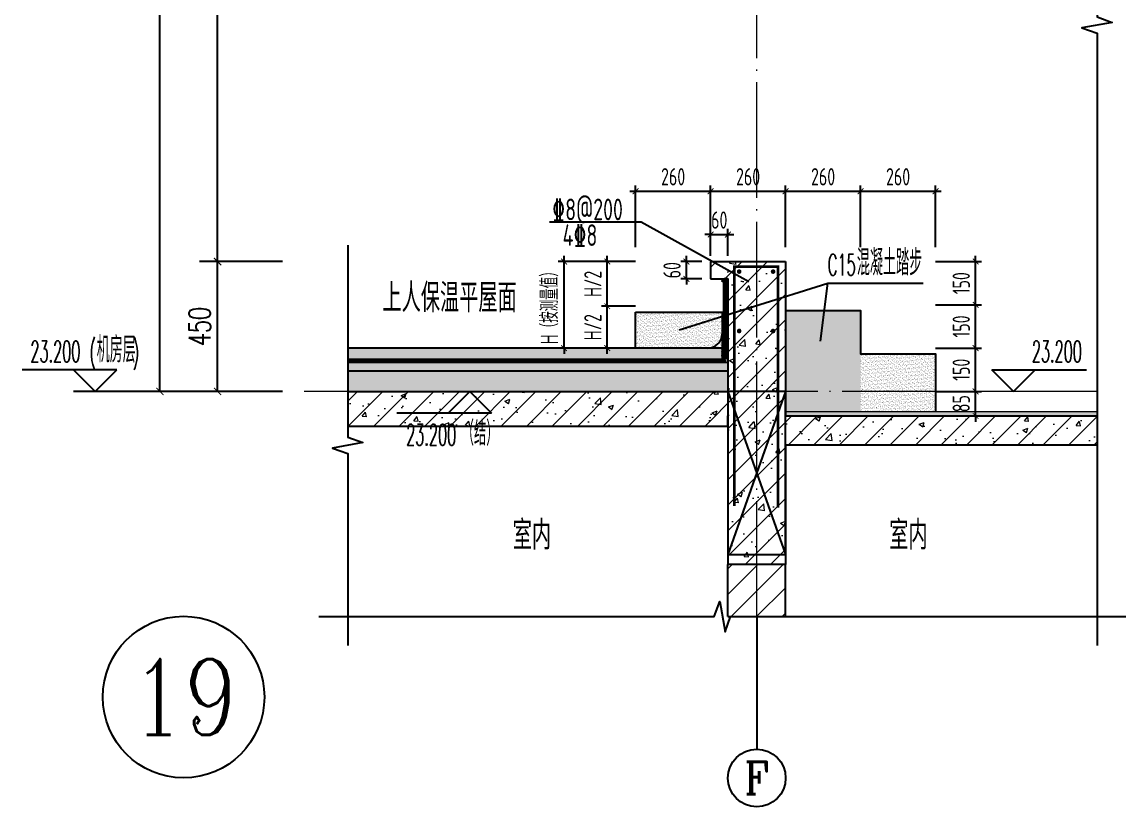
# Model space of a CAD drawing. Extents: x -1058961 to 23600, y -449123 to 2751847.
# Drawn here: x 12386 to 16214, y -22601 to -19880 of the extents above; entities that cross this region are included whole.
import ezdxf
from ezdxf.enums import TextEntityAlignment as Align

# ---------------------------------------------------------------- set-up
doc = ezdxf.new("R2010")
doc.units = 0
doc.header["$LTSCALE"] = 1000
doc.linetypes.add('DASH', pattern=[0.35, 0.25, -0.1])
doc.linetypes.add('DOTE', pattern=[2.42, 2, -0.2, 0.02, -0.2])
doc.layers.get('0').update_dxf_attribs({"linetype": 'CONTINUOUS'})
doc.layers.get('DEFPOINTS').update_dxf_attribs({"linetype": 'CONTINUOUS'})
for name, color, linetype in [('3-屋面构造层', 157, 'CONTINUOUS'), ('A-AXIS_TEXT', 7, 'CONTINUOUS'), ('AXIS', 3, 'CONTINUOUS'), ('DIM', 2, 'CONTINUOUS'), ('DIM_ELEV', 3, 'CONTINUOUS'), ('DIM_IDEN', 67, 'CONTINUOUS'), ('DIM_SYMB', 3, 'CONTINUOUS'), ('PUB_DIM', 3, 'CONTINUOUS'), ('PUB_TEXT', 2, 'CONTINUOUS'), ('REIN', 6, 'CONTINUOUS'), ('S-大样-砼线', 7, 'CONTINUOUS'), ('S-引出线', 40, 'CONTINUOUS'), ('TEXT', 2, 'CONTINUOUS'), ('WALL', 5, 'CONTINUOUS'), ('立面-看线', 251, 'CONTINUOUS')]:
    doc.layers.add(name, color=color, linetype=linetype)
for name, color, linetype, lineweight in [('AXIS_TEXT', 7, 'CONTINUOUS', 20), ('DOTE', 19, 'DOTE', 9), ('PUB_HATCH', 8, 'CONTINUOUS', 9)]:
    doc.layers.add(name, color=color, linetype=linetype, lineweight=lineweight)
doc.styles.add('_TCH_AXIS', font='COMPLEX', dxfattribs={"bigfont": 'GBCBIG'})
doc.styles.add('_TCH_DIM', font='SIMPLEX.shx', dxfattribs={"width": 0.7, "bigfont": 'GBCBIG.shx'})
doc.styles.add('_TCH_DIM_T3', font='SIMPLEX', dxfattribs={"width": 0.705882, "bigfont": 'GBCBIG'})
doc.styles.add('COMPLEX', font='COMPLEX')
doc.styles.add('DIM_FONT_T3', font='SIMPLEX', dxfattribs={"width": 0.705882, "bigfont": 'GBCBIG'})
doc.styles.add('TSSD_DIMENSION', font='Tssdeng.shx', dxfattribs={"width": 0.7, "bigfont": 'tssdchn.shx'})
doc.styles.add('TSSD_REIN', font='tssdeng.shx', dxfattribs={"width": 0.7, "height": 300, "bigfont": 'tssdchn.shx'})
doc.dimstyles.new('_TCH_ARCH&&25', dxfattribs={"dimtxt": 74.375, "dimasz": 25, "dimexe": 62.5, "dimexo": 75, "dimgap": 25, "dimtad": 1, "dimdec": 0, "dimzin": 0, "dimdsep": 46, "dimtxsty": '_TCH_DIM_T3', "dimblk": 'ARCHTICK', "dimcen": 0.09, "dimclrt": 7, "dimazin": 0, "dimtfac": 1, "dimtdec": 0, "dimtix": 1, "dimtmove": 2, "dimatfit": 3, "dimldrblk": 'ARCHTICK', "dimfxl": 0, "dimtolj": 1, "dimtzin": 0, "dimarcsym": 0})
doc.dimstyles.new('TSSD_20_20', dxfattribs={"dimtxt": 60, "dimasz": 20, "dimexe": 20, "dimexo": 50, "dimgap": 20, "dimtad": 1, "dimdec": 0, "dimzin": 0, "dimdsep": 46, "dimtxsty": 'TSSD_DIMENSION', "dimblk": 'ARCHTICK', "dimblk1": 'ARCHTICK', "dimblk2": 'ARCHTICK', "dimcen": 0, "dimdle": 20, "dimclrt": 7, "dimadec": 0, "dimazin": 0, "dimtfac": 1, "dimtdec": 0, "dimtix": 1, "dimtmove": 2, "dimatfit": 3, "dimfxl": 0, "dimtolj": 1, "dimtzin": 0, "dimarcsym": 0})
pattern_1 = [(45, (-668291.086, 135539.91), (-44.194174, 44.194174), []), (50, (-668291.09, 135539.91), (179.315046, -15.688034), [18.75, -206.25]), (355, (-668291.09, 135539.91), (-34.687833, 188.048033), [15, -165]), (100.4514, (-668276.14, 135538.6), (144.627345, 172.359886), [15.935047, -175.28553]), (46.1842, (-668291.09, 135589.9), (266.81026, -41.379754), [28.125, -309.375]), (96.6356, (-668268.85, 135586.46), (233.66568, 243.52947), [23.90257, -262.92825]), (351.1842, (-668291.1, 135589.9), (233.66549, 243.52965), [22.5, -247.5]), (21, (-668266.09, 135577.41), (149.226763, -100.654723), [18.75, -206.25]), (326, (-668266.09, 135577.41), (60.828833, 181.28751), [15, -165]), (71.4514, (-668253.65, 135569.02), (210.055657, 80.632624), [15.935047, -175.28553]), (37.5, (-668291.086, 135539.91), (3.039964, 83.2234635), [0, -163, 0, -167.5, 0, -165.625]), (7.5, (-668291.09, 135539.91), (65.767384, 98.602928), [0, -95.5, 0, -159.25, 0, -63.125]), (327.5, (-668346.836, 135539.91), (133.455609, -5.638718), [0, -62.5, 0, -195, 0, -258.75]), (317.5, (-668371.84, 135539.91), (145.796542, 25.026246), [0, -81.25, 0, -129.5, 0, -183.75])]

# ---------------------------------------------------------------- blocks, each defined once
blk = doc.blocks.new('_ArchTick')
at = {"color": 0, "linetype": 'ByBlock', "const_width": 0.15}
blk.add_lwpolyline([(-0.5, -0.5), (0.5, 0.5)], dxfattribs=at)
blk = doc.blocks.new('*D2516')
at = {"layer": 'DEFPOINTS', "color": 0}
for p in [(15526.7, -21160.4), (15692.6, -21160.4), (15526.7, -21245.4)]:
    blk.add_point(p, dxfattribs=at)
at = {"layer": 'DIM', "color": 0, "lineweight": -2}
for p, q in [((15576.7, -21160.4), (15712.6, -21160.4)), ((15692.6, -21160.4), (15692.6, -21140.4)), ((15692.6, -21245.4), (15692.6, -21160.4)), ((15576.7, -21245.4), (15712.6, -21245.4)), ((15692.6, -21245.4), (15692.6, -21265.4))]:
    blk.add_line(p, q, dxfattribs=at)
at = {"layer": 'DIM', "color": 0, "lineweight": -2, "xscale": 20, "yscale": 20, "zscale": 20}
for p, rotation in [((15692.6, -21160.4), 270), ((15692.6, -21245.4), 90)]:
    blk.add_blockref('_ArchTick', p, dxfattribs=dict(at, rotation=rotation))
at = {"layer": 'DIM', "color": 7, "insert": (15642.6, -21202.9), "char_height": 60, "attachment_point": 5, "rotation": 90, "style": 'TSSD_DIMENSION'}
blk.add_mtext('\\A1;85', dxfattribs=at)
blk = doc.blocks.new('*D2305')
at = {"layer": 'DEFPOINTS', "color": 0}
for p in [(14265.4, -20710.4), (14563.8, -20710.4), (14563.7, -21010.4)]:
    blk.add_point(p, dxfattribs=at)
at = {"layer": 'DIM', "color": 0, "lineweight": -2}
for p, q in [((14265.4, -20710.4), (14265.4, -20690.4)), ((14513.8, -20710.4), (14245.4, -20710.4)), ((14265.4, -21010.4), (14265.4, -20710.4)), ((14513.7, -21010.4), (14245.4, -21010.3)), ((14265.4, -21010.4), (14265.4, -21030.4))]:
    blk.add_line(p, q, dxfattribs=at)
at = {"layer": 'DIM', "color": 0, "lineweight": -2, "xscale": 20, "yscale": 20, "zscale": 20}
for p, rotation in [((14265.4, -20710.4), 269.9914374680386), ((14265.4, -21010.4), 89.99143746803853)]:
    blk.add_blockref('_ArchTick', p, dxfattribs=dict(at, rotation=rotation))
at = {"layer": 'DIM', "color": 7, "insert": (14215.4, -20860.3), "char_height": 60, "attachment_point": 5, "rotation": 89.9914, "style": 'TSSD_DIMENSION'}
blk.add_mtext('\\A1;H（按测量值）', dxfattribs=at)
blk = doc.blocks.new('*D2306')
at = {"layer": 'DEFPOINTS', "color": 0}
for p in [(14415.4, -20710.4), (14563.8, -20710.4), (14563.8, -20865.4)]:
    blk.add_point(p, dxfattribs=at)
at = {"layer": 'DIM', "color": 0, "lineweight": -2}
for p, q in [((14415.4, -20885.4), (14415.4, -20690.4)), ((14513.8, -20710.4), (14395.4, -20710.4)), ((14513.8, -20865.4), (14395.4, -20865.4))]:
    blk.add_line(p, q, dxfattribs=at)
at = {"layer": 'DIM', "color": 0, "lineweight": -2, "xscale": 20, "yscale": 20, "zscale": 20}
for p, rotation in [((14415.4, -20710.4), 89.99143746801619), ((14415.4, -20865.4), 269.9914374680162)]:
    blk.add_blockref('_ArchTick', p, dxfattribs=dict(at, rotation=rotation))
at = {"layer": 'DIM', "color": 7, "insert": (14365.4, -20787.9), "char_height": 60, "attachment_point": 5, "rotation": 89.9914, "style": 'TSSD_DIMENSION'}
blk.add_mtext('\\A1;H/2', dxfattribs=at)
blk = doc.blocks.new('*D2307')
at = {"layer": 'DEFPOINTS', "color": 0}
for p in [(14415.4, -20865.4), (14563.8, -20865.4), (14563.7, -21010.4)]:
    blk.add_point(p, dxfattribs=at)
at = {"layer": 'DIM', "color": 0, "lineweight": -2}
for p, q in [((14415.4, -21030.4), (14415.4, -20845.4)), ((14513.8, -20865.4), (14395.4, -20865.4)), ((14513.7, -21010.4), (14395.4, -21010.3))]:
    blk.add_line(p, q, dxfattribs=at)
at = {"layer": 'DIM', "color": 0, "lineweight": -2, "xscale": 20, "yscale": 20, "zscale": 20}
for p, rotation in [((14415.4, -20865.4), 89.99143746803242), ((14415.4, -21010.4), 269.9914374680324)]:
    blk.add_blockref('_ArchTick', p, dxfattribs=dict(at, rotation=rotation))
at = {"layer": 'DIM', "color": 7, "insert": (14365.4, -20937.9), "char_height": 60, "attachment_point": 5, "rotation": 89.9914, "style": 'TSSD_DIMENSION'}
blk.add_mtext('\\A1;H/2', dxfattribs=at)
blk = doc.blocks.new('*D2308')
at = {"layer": 'DEFPOINTS', "color": 0}
for p in [(15553.7, -20466.6), (15293.7, -20710.4), (15553.7, -20710.4)]:
    blk.add_point(p, dxfattribs=at)
at = {"layer": 'DIM', "color": 0, "lineweight": -2}
for p, q in [((15273.7, -20466.6), (15573.7, -20466.6)), ((15293.7, -20660.4), (15293.7, -20446.6)), ((15553.7, -20660.4), (15553.7, -20446.6))]:
    blk.add_line(p, q, dxfattribs=at)
at = {"layer": 'DIM', "color": 0, "lineweight": -2, "xscale": 20, "yscale": 20, "zscale": 20, "rotation": 180}
blk.add_blockref('_ArchTick', (15293.7, -20466.6), dxfattribs=at)
at = {"layer": 'DIM', "color": 0, "lineweight": -2, "xscale": 20, "yscale": 20, "zscale": 20}
blk.add_blockref('_ArchTick', (15553.7, -20466.6), dxfattribs=at)
at = {"layer": 'DIM', "color": 7, "insert": (15423.7, -20416.6), "char_height": 60, "attachment_point": 5, "style": 'TSSD_DIMENSION'}
blk.add_mtext('\\A1;260', dxfattribs=at)
blk = doc.blocks.new('*D2309')
at = {"layer": 'DEFPOINTS', "color": 0}
for p in [(15293.7, -20466.6), (15033.7, -20710.4), (15293.7, -20710.4)]:
    blk.add_point(p, dxfattribs=at)
at = {"layer": 'DIM', "color": 0, "lineweight": -2}
for p, q in [((15013.7, -20466.6), (15313.7, -20466.6)), ((15033.7, -20660.4), (15033.7, -20446.6)), ((15293.7, -20660.4), (15293.7, -20446.6))]:
    blk.add_line(p, q, dxfattribs=at)
at = {"layer": 'DIM', "color": 0, "lineweight": -2, "xscale": 20, "yscale": 20, "zscale": 20, "rotation": 180}
blk.add_blockref('_ArchTick', (15033.7, -20466.6), dxfattribs=at)
at = {"layer": 'DIM', "color": 0, "lineweight": -2, "xscale": 20, "yscale": 20, "zscale": 20}
blk.add_blockref('_ArchTick', (15293.7, -20466.6), dxfattribs=at)
at = {"layer": 'DIM', "color": 7, "insert": (15163.7, -20416.6), "char_height": 60, "attachment_point": 5, "style": 'TSSD_DIMENSION'}
blk.add_mtext('\\A1;260', dxfattribs=at)
blk = doc.blocks.new('*D2310')
at = {"layer": 'DEFPOINTS', "color": 0}
for p in [(15033.7, -20466.6), (14773.7, -20710.4), (15033.7, -20710.4)]:
    blk.add_point(p, dxfattribs=at)
at = {"layer": 'DIM', "color": 0, "lineweight": -2}
for p, q in [((14753.7, -20466.6), (15053.7, -20466.6)), ((14773.7, -20660.4), (14773.7, -20446.6)), ((15033.7, -20660.4), (15033.7, -20446.6))]:
    blk.add_line(p, q, dxfattribs=at)
at = {"layer": 'DIM', "color": 0, "lineweight": -2, "xscale": 20, "yscale": 20, "zscale": 20, "rotation": 180}
blk.add_blockref('_ArchTick', (14773.7, -20466.6), dxfattribs=at)
at = {"layer": 'DIM', "color": 0, "lineweight": -2, "xscale": 20, "yscale": 20, "zscale": 20}
blk.add_blockref('_ArchTick', (15033.7, -20466.6), dxfattribs=at)
at = {"layer": 'DIM', "color": 7, "insert": (14903.7, -20416.6), "char_height": 60, "attachment_point": 5, "style": 'TSSD_DIMENSION'}
blk.add_mtext('\\A1;260', dxfattribs=at)
blk = doc.blocks.new('*D2311')
at = {"layer": 'DEFPOINTS', "color": 0}
for p in [(14773.7, -20466.6), (14513.7, -20710.4), (14773.7, -20710.4)]:
    blk.add_point(p, dxfattribs=at)
at = {"layer": 'DIM', "color": 0, "lineweight": -2}
for p, q in [((14493.7, -20466.6), (14793.7, -20466.6)), ((14513.7, -20660.4), (14513.7, -20446.6)), ((14773.7, -20660.4), (14773.7, -20446.6))]:
    blk.add_line(p, q, dxfattribs=at)
at = {"layer": 'DIM', "color": 0, "lineweight": -2, "xscale": 20, "yscale": 20, "zscale": 20, "rotation": 180}
blk.add_blockref('_ArchTick', (14513.7, -20466.6), dxfattribs=at)
at = {"layer": 'DIM', "color": 0, "lineweight": -2, "xscale": 20, "yscale": 20, "zscale": 20}
blk.add_blockref('_ArchTick', (14773.7, -20466.6), dxfattribs=at)
at = {"layer": 'DIM', "color": 7, "insert": (14643.7, -20416.6), "char_height": 60, "attachment_point": 5, "style": 'TSSD_DIMENSION'}
blk.add_mtext('\\A1;260', dxfattribs=at)
blk = doc.blocks.new('*D2312')
at = {"layer": 'DEFPOINTS', "color": 0}
for p in [(15503.8, -20710.4), (15692.7, -20710.4), (15503.8, -20860.4)]:
    blk.add_point(p, dxfattribs=at)
at = {"layer": 'DIM', "color": 0, "lineweight": -2}
for p, q in [((15692.7, -20880.4), (15692.7, -20690.4)), ((15553.8, -20710.4), (15712.7, -20710.4)), ((15553.8, -20860.4), (15712.7, -20860.4))]:
    blk.add_line(p, q, dxfattribs=at)
at = {"layer": 'DIM', "color": 0, "lineweight": -2, "xscale": 20, "yscale": 20, "zscale": 20}
for p, rotation in [((15692.7, -20710.4), 89.99143746800853), ((15692.7, -20860.4), 269.9914374680085)]:
    blk.add_blockref('_ArchTick', p, dxfattribs=dict(at, rotation=rotation))
at = {"layer": 'DIM', "color": 7, "insert": (15642.7, -20785.4), "char_height": 60, "attachment_point": 5, "rotation": 89.9914, "style": 'TSSD_DIMENSION'}
blk.add_mtext('\\A1;150', dxfattribs=at)
blk = doc.blocks.new('*D2313')
at = {"layer": 'DEFPOINTS', "color": 0}
for p in [(15503.8, -20860.4), (15692.7, -20860.4), (15503.8, -21010.4)]:
    blk.add_point(p, dxfattribs=at)
at = {"layer": 'DIM', "color": 0, "lineweight": -2}
for p, q in [((15692.7, -21030.4), (15692.7, -20840.4)), ((15553.8, -20860.4), (15712.7, -20860.4)), ((15553.8, -21010.4), (15712.7, -21010.4))]:
    blk.add_line(p, q, dxfattribs=at)
at = {"layer": 'DIM', "color": 0, "lineweight": -2, "xscale": 20, "yscale": 20, "zscale": 20}
for p, rotation in [((15692.7, -20860.4), 89.99143746796419), ((15692.7, -21010.4), 269.9914374679641)]:
    blk.add_blockref('_ArchTick', p, dxfattribs=dict(at, rotation=rotation))
at = {"layer": 'DIM', "color": 7, "insert": (15642.7, -20935.4), "char_height": 60, "attachment_point": 5, "rotation": 89.9914, "style": 'TSSD_DIMENSION'}
blk.add_mtext('\\A1;150', dxfattribs=at)
blk = doc.blocks.new('*D2314')
at = {"layer": 'DEFPOINTS', "color": 0}
for p in [(15503.8, -21010.4), (15692.7, -21010.4), (15503.7, -21160.4)]:
    blk.add_point(p, dxfattribs=at)
at = {"layer": 'DIM', "color": 0, "lineweight": -2}
for p, q in [((15553.8, -21010.4), (15712.7, -21010.4)), ((15692.6, -21180.4), (15692.7, -20990.4)), ((15553.7, -21160.4), (15712.6, -21160.4))]:
    blk.add_line(p, q, dxfattribs=at)
at = {"layer": 'DIM', "color": 0, "lineweight": -2, "xscale": 20, "yscale": 20, "zscale": 20}
for p, rotation in [((15692.7, -21010.4), 89.991437468004), ((15692.6, -21160.4), 269.991437468004)]:
    blk.add_blockref('_ArchTick', p, dxfattribs=dict(at, rotation=rotation))
at = {"layer": 'DIM', "color": 7, "insert": (15642.7, -21085.4), "char_height": 60, "attachment_point": 5, "rotation": 89.9914, "style": 'TSSD_DIMENSION'}
blk.add_mtext('\\A1;150', dxfattribs=at)
blk = doc.blocks.new('*D2315')
at = {"layer": 'DEFPOINTS', "color": 0}
for p in [(14689.9, -20710.4), (14793.7, -20710.4), (14793.7, -20770.4)]:
    blk.add_point(p, dxfattribs=at)
at = {"layer": 'DIM', "color": 0, "lineweight": -2}
for p, q in [((14689.9, -20710.4), (14689.9, -20690.4)), ((14743.7, -20710.4), (14669.9, -20710.4)), ((14689.9, -20770.4), (14689.9, -20710.4)), ((14743.7, -20770.4), (14669.9, -20770.4)), ((14689.9, -20770.4), (14689.9, -20790.4))]:
    blk.add_line(p, q, dxfattribs=at)
at = {"layer": 'DIM', "color": 0, "lineweight": -2, "xscale": 20, "yscale": 20, "zscale": 20}
for p, rotation in [((14689.9, -20710.4), 270), ((14689.9, -20770.4), 90)]:
    blk.add_blockref('_ArchTick', p, dxfattribs=dict(at, rotation=rotation))
at = {"layer": 'DIM', "color": 7, "insert": (14639.9, -20740.4), "char_height": 60, "attachment_point": 5, "rotation": 90, "style": 'TSSD_DIMENSION'}
blk.add_mtext('\\A1;60', dxfattribs=at)
blk = doc.blocks.new('*D2316')
at = {"layer": 'DEFPOINTS', "color": 0}
for p in [(14833.7, -20616.6), (14773.7, -20740.4), (14833.7, -20740.4)]:
    blk.add_point(p, dxfattribs=at)
at = {"layer": 'DIM', "color": 0, "lineweight": -2}
for p, q in [((14773.7, -20616.6), (14753.7, -20616.6)), ((14773.7, -20690.4), (14773.7, -20596.6)), ((14773.7, -20616.6), (14833.7, -20616.6)), ((14833.7, -20690.4), (14833.7, -20596.6)), ((14833.7, -20616.6), (14853.7, -20616.6))]:
    blk.add_line(p, q, dxfattribs=at)
at = {"layer": 'DIM', "color": 0, "lineweight": -2, "xscale": 20, "yscale": 20, "zscale": 20}
blk.add_blockref('_ArchTick', (14773.7, -20616.6), dxfattribs=at)
at = {"layer": 'DIM', "color": 0, "lineweight": -2, "xscale": 20, "yscale": 20, "zscale": 20, "rotation": 180}
blk.add_blockref('_ArchTick', (14833.7, -20616.6), dxfattribs=at)
at = {"layer": 'DIM', "color": 7, "insert": (14803.7, -20566.6), "char_height": 60, "attachment_point": 5, "style": 'TSSD_DIMENSION'}
blk.add_mtext('\\A1;60', dxfattribs=at)
blk = doc.blocks.new('*D2317')
at = {"layer": 'DEFPOINTS', "color": 0}
for p in [(13064.3, -20710.4), (13364.3, -20710.4), (13364.3, -21160.4)]:
    blk.add_point(p, dxfattribs=at)
at = {"layer": 'PUB_DIM', "color": 0, "lineweight": -2}
for p, q in [((13289.3, -20710.4), (13001.8, -20710.4)), ((13064.3, -21160.4), (13064.3, -20710.4)), ((13289.3, -21160.4), (13001.8, -21160.4))]:
    blk.add_line(p, q, dxfattribs=at)
at = {"layer": 'PUB_DIM', "color": 0, "lineweight": -2, "xscale": 25, "yscale": 25, "zscale": 25}
for p, rotation in [((13064.3, -20710.4), 90), ((13064.3, -21160.4), 270)]:
    blk.add_blockref('_ArchTick', p, dxfattribs=dict(at, rotation=rotation))
at = {"layer": 'PUB_DIM', "color": 7, "insert": (13002.1, -20935.4), "char_height": 74.38, "attachment_point": 5, "rotation": 90, "style": '_TCH_DIM_T3'}
blk.add_mtext('\\A1;450', dxfattribs=at)
blk = doc.blocks.new('*D2318')
at = {"layer": 'DEFPOINTS', "color": 0}
for p in [(13064.3, -18510.4), (13364.3, -18510.4), (13364.3, -20710.4)]:
    blk.add_point(p, dxfattribs=at)
at = {"layer": 'PUB_DIM', "color": 0, "lineweight": -2}
for p, q in [((13289.3, -18510.4), (13001.8, -18510.4)), ((13064.3, -20710.4), (13064.3, -18510.4)), ((13289.3, -20710.4), (13001.8, -20710.4))]:
    blk.add_line(p, q, dxfattribs=at)
at = {"layer": 'PUB_DIM', "color": 0, "lineweight": -2, "xscale": 25, "yscale": 25, "zscale": 25}
for p, rotation in [((13064.3, -18510.4), 90), ((13064.3, -20710.4), 270)]:
    blk.add_blockref('_ArchTick', p, dxfattribs=dict(at, rotation=rotation))
at = {"layer": 'PUB_DIM', "color": 7, "insert": (13002.1, -19610.4), "char_height": 74.38, "attachment_point": 5, "rotation": 90, "style": '_TCH_DIM_T3'}
blk.add_mtext('\\A1;2200', dxfattribs=at)
blk = doc.blocks.new('*D2321')
at = {"layer": 'DEFPOINTS', "color": 0}
for p in [(12864.3, -18260.4), (13364.3, -18260.4), (13364.3, -21160.4)]:
    blk.add_point(p, dxfattribs=at)
at = {"layer": 'PUB_DIM', "color": 0, "lineweight": -2}
for p, q in [((13289.3, -18260.4), (12801.8, -18260.4)), ((12864.3, -21160.4), (12864.3, -18260.4)), ((13289.3, -21160.4), (12801.8, -21160.4))]:
    blk.add_line(p, q, dxfattribs=at)
at = {"layer": 'PUB_DIM', "color": 0, "lineweight": -2, "xscale": 25, "yscale": 25, "zscale": 25}
for p, rotation in [((12864.3, -18260.4), 90), ((12864.3, -21160.4), 270)]:
    blk.add_blockref('_ArchTick', p, dxfattribs=dict(at, rotation=rotation))
at = {"layer": 'PUB_DIM', "color": 7, "insert": (12802.1, -19710.4), "char_height": 74.38, "attachment_point": 5, "rotation": 90, "style": '_TCH_DIM_T3'}
blk.add_mtext('\\A1;2900', dxfattribs=at)
blk = doc.blocks.new('_AXISO')
blk.add_circle((0, 0), 0.5)
at = {"layer": 'A-AXIS_TEXT', "style": 'COMPLEX', "width": 1.041667}
blk.add_attdef('A', text='', height=0.56, dxfattribs=at).set_placement((-0.25, -0.28), (0.25, -0.28), align=Align.FIT)
blk = doc.blocks.new('20210809.04175823')
at = {"layer": 'REIN', "const_width": 9}
blk.add_lwpolyline([(87795.5, 66684), (87795.5, 67513.4), (87946.6, 67513.4), (87946.6, 66678.4)], dxfattribs=at)
at = {"layer": 'REIN', "const_width": 8}
for points in [[(87808.2, 67496.1, 1), (87816.2, 67496.1, 1)], [(87926, 67496.1, 1), (87934, 67496.1, 1)], [(87808.2, 67290.1, 1), (87816.2, 67290.1, 1)], [(87926, 67290.1, 1), (87934, 67290.1, 1)]]:
    blk.add_lwpolyline(points, format="xyb", close=True, dxfattribs=at)
at = {"layer": 'S-大样-砼线'}
for p, q in [((87773.3, 67080.9), (87973.3, 66515.9)), ((87973.3, 67080.9), (87773.3, 66515.9))]:
    blk.add_line(p, q, dxfattribs=at)
blk.add_lwpolyline([(87973.3, 67080.9), (87773.3, 67080.9), (87773.3, 66515.9), (87973.3, 66515.9)], close=True, dxfattribs=at)
at = {"layer": 'S-引出线'}
blk.add_lwpolyline([(87846.2, 67460.1), (87472.9, 67667.2), (87154.5, 67667.2)], dxfattribs=at)
at = {"layer": 'TEXT', "style": 'TSSD_REIN', "width": 0.7}
for s, p in [('%%1328@200', (87164, 67674.1)), ('4%%1328', (87200.1, 67585))]:
    blk.add_text(s, height=75, rotation=0, dxfattribs=at).set_placement(p)

msp = doc.modelspace()

# ---------------------------------------------------------------- hatches: boundary and pattern name
at = {"layer": '3-屋面构造层'}
h = msp.add_hatch(dxfattribs=at)
h.set_pattern_fill('隔热材料01', color=256, scale=7.692308, style=0)
h.set_pattern_definition([(270, (-1964076.3346, -907059.885), (3.846153863, -7e-16), [0.385980771, -3.460173092]), (270, (-1964079.216, -907059.885), (3.846153863, -7e-16), [0.385980771, -3.460173092]), (90, (-1964077.2536, -907062.495), (-3.846153863, 2e-16), [0.385980771, -3.460173092]), (90, (-1964078.297, -907062.495), (-3.846153863, 2e-16), [0.385980771, -3.460173092]), (180, (-1964075.8513, -907063.113), (-5e-16, -3.846153863), [3.848019248, 0.0018653846]), (135, (-1964076.925, -907062.92), (2e-16, 3.8461441747), [0.328307694, -5.110980792]), (116.56505, (-1964073.3109, -907062.688), (8.6793e-06, 3.8461487416), [0.215769232, -8.384500037]), (116.56505, (-1964077.157, -907062.688), (8.6793e-06, 3.8461487416), [0.215769232, -8.384500037]), (153.43495, (-1964072.6928, -907063.113), (-8.6793e-06, 3.8461487416), [0.431538463, -8.168730805]), (153.43495, (-1964076.539, -907063.113), (-8.6793e-06, 3.8461487416), [0.431538463, -8.168730805]), (63.43495, (-1964073.4074, -907062.109), (-8.6793e-06, 3.8461487416), [2.054923086, -6.5453461826]), (63.43495, (-1964077.2536, -907062.109), (-8.6793e-06, 3.8461487416), [2.054923086, -6.5453461826]), (116.56505, (-1964072.4884, -907059.885), (8.6793e-06, 3.8461487416), [0.215769232, -8.384500037]), (116.56505, (-1964076.3346, -907059.885), (8.6793e-06, 3.8461487416), [0.215769232, -8.384500037]), (135, (-1964076.431, -907059.692), (2e-16, 3.8461441747), [0.328307694, -5.110980792]), (153.43495, (-1964072.817, -907059.46), (-8.6793e-06, 3.8461487416), [0.431538463, -8.168730805]), (153.43495, (-1964076.6632, -907059.46), (-8.6793e-06, 3.8461487416), [0.431538463, -8.168730805]), (45, (-1964079.1195, -907059.692), (2e-16, 3.8461441747), [0.328307694, -5.110980792]), (63.43495, (-1964075.3698, -907059.885), (-8.6793e-06, 3.8461487416), [0.215769232, -8.384500037]), (63.43495, (-1964079.216, -907059.885), (-8.6793e-06, 3.8461487416), [0.215769232, -8.384500037]), (26.56505, (-1964075.0412, -907059.46), (8.6793e-06, 3.8461487416), [0.431538463, -8.168730805]), (26.56505, (-1964078.8874, -907059.46), (8.6793e-06, 3.8461487416), [0.431538463, -8.168730805]), (116.56505, (-1964074.4509, -907062.109), (8.6793e-06, 3.8461487416), [2.054923086, -6.5453461826]), (116.56505, (-1964078.297, -907062.109), (8.6793e-06, 3.8461487416), [2.054923086, -6.5453461826]), (45, (-1964078.6256, -907062.92), (2e-16, 3.8461441747), [0.328307694, -5.110980792]), (63.43495, (-1964074.5473, -907062.688), (-8.6793e-06, 3.8461487416), [0.215769232, -8.384500037]), (63.43495, (-1964078.3935, -907062.688), (-8.6793e-06, 3.8461487416), [0.215769232, -8.384500037]), (26.56505, (-1964075.1655, -907063.113), (8.6793e-06, 3.8461487416), [0.431538463, -8.168730805]), (26.56505, (-1964079.0116, -907063.113), (8.6793e-06, 3.8461487416), [0.431538463, -8.168730805])])
edge = h.paths.add_edge_path()
edge.add_arc((14822.98, -20779.61), 9.23, 90, 180, ccw=False)
edge.add_line((14822.98, -20770.38), (14833.75, -20770.38))
edge.add_line((14833.75, -20770.38), (14833.75, -20779.61))
edge.add_line((14833.75, -20779.61), (14813.75, -20779.61))
h = msp.add_hatch(dxfattribs=at)
h.set_pattern_fill('混凝土', color=256, scale=5, angle=-1.14576, style=0)
h.set_pattern_definition([(48.8542372, (-2046837.82, -951151.746), (35.7930991, -3.8540962), [3.75, -41.25]), (353.8542372, (-2046837.82, -951151.746), (-6.18413784, 37.7408106), [3, -33]), (99.3056372, (-2046834.836, -951152.067), (29.6089874, 33.88669106), [3.1870095, -35.0571056]), (45.0384372, (-2046837.62, -951141.748), (53.1858973, -9.3413237), [5.625, -61.875]), (95.4898372, (-2046833.187, -951142.526), (47.6977146, 47.7616795), [4.7805144, -52.58565]), (350.0384372, (-2046837.62, -951141.75), (47.6976773, 47.7617167), [4.5, -49.5]), (19.8542372, (-2046832.67, -951144.347), (29.43684693, -20.72370726), [3.75, -41.25]), (324.8542372, (-2046832.67, -951144.347), (12.88833923, 36.00698624), [3, -33]), (70.3056372, (-2046830.217, -951146.074), (42.32519773, 15.28324586), [3.1870095, -35.0571056]), (36.35423716, (-2046837.819, -951151.746), (0.9406985, 16.62920733), [0, -32.6, 0, -33.5, 0, -33.125]), (6.3542372, (-2046837.819, -951151.746), (13.54517982, 19.45362572), [0, -19.1, 0, -31.85, 0, -12.625]), (326.35423716, (-2046848.967, -951151.523), (26.66323482, -1.66123381), [0, -12.5, 0, -39, 0, -51.75]), (316.3542372, (-2046853.966, -951151.423), (29.25356332, 4.4211788), [0, -16.25, 0, -25.9, 0, -36.75])])
h.paths.add_polyline_path([(13515.46, -21050.38), (13515.46, -21010.38), (14813.75, -21010.38), (14813.75, -21050.38)])
h = msp.add_hatch(dxfattribs=at)
h.set_pattern_fill('隔热材料03', color=256, scale=12.5, style=0)
h.set_pattern_definition([(113.578, (-2464493.6646, -532747.0167), (-0.0086926214, 6.2699620763), [1.075, -0.5693125, 2.8375, -0.5693125, 1.075, -0.6825]), (66.42, (-2464492.0275, -532747.0167), (2.7277878508, 6.04248e-05), [1.075, -0.5693125, 2.840375, -0.5693125, 1.075, -0.6825]), (180, (-2464492.0275, -532747.0167), (0, 6.25), [1.636625, -1.0910625]), (180, (-2464493.3914, -532741.3917), (0, 6.25), [1.636625, -1.0910625]), (90, (-2464491.5958, -532746.0275), (2.72775, 2e-16), [0.52175, -5.72825]), (90, (-2464492.9597, -532742.9025), (2.72775, 2e-16), [0.52175, -5.72825]), (90, (-2464494.0958, -532746.0275), (2.72775, 2e-16), [0.52175, -5.72825]), (90, (-2464495.4597, -532742.9025), (2.72775, 2e-16), [0.52175, -5.72825])])
edge = h.paths.add_edge_path()
edge.add_line((14820, -21010.38), (14820, -21046.33))
edge.add_arc((14813.75, -21046.33), 6.25, -90, 0, ccw=False)
edge.add_line((14813.75, -21052.58), (14813.75, -21010.38))
edge.add_line((14813.75, -21010.38), (14820, -21010.38))
h = msp.add_hatch(dxfattribs=at)
h.set_pattern_fill('焦渣矿渣', color=256, scale=4, angle=-1.14576, style=0)
h.set_pattern_definition([(358.85423716, (-2046837.819, -951141.746), (8.27546507, 13.69326162), [1.6, -14.4]), (298.85423716, (-2046837.819, -951141.746), (15.99644496, -0.32013217), [1.6, -14.4]), (238.85423716, (-2046836.219, -951141.778), (7.72097989, -14.01339379), [1.6, -14.4]), (268.8542372, (-2046831.42, -951141.874), (15.83683295, -8.3183365), [2.4, -11.456]), (268.8542372, (-2046829.82, -951141.906), (15.83683295, -8.3183365), [2.4, -11.456]), (268.8542372, (-2046828.221, -951141.938), (15.83683295, -8.3183365), [2.4, -11.456])])
h.paths.add_polyline_path([(13515.46, -21090.38), (13515.46, -21060.38), (14833.74, -21060.38), (14833.74, -21090.38)])
h = msp.add_hatch(dxfattribs=at)
h.set_pattern_fill('加气混凝土', color=256, scale=5, style=0)
h.set_pattern_definition([(0, (-2046820.12, -951170.046), (30, 60), [0, -60]), (0, (-2046855.22, -951178.146), (30, 60), [0, -60]), (0, (-2046835.72, -951178.746), (30, 60), [0, -60]), (0, (-2046814.42, -951161.046), (30, 60), [0, -60]), (0, (-2046839.32, -951181.746), (30, 60), [0, -60]), (0, (-2046808.42, -951123.246), (30, 60), [0, -60]), (0, (-2046826.72, -951128.046), (30, 60), [0, -60]), (0, (-2046817.12, -951135.546), (30, 60), [0, -60]), (0, (-2046866.02, -951136.746), (30, 60), [0, -60]), (0, (-2046836.62, -951139.446), (30, 60), [0, -60]), (0, (-2046848.02, -951154.746), (30, 60), [0, -60]), (0, (-2046847.42, -951177.246), (30, 60), [0, -60]), (0, (-2046824.92, -951179.646), (30, 60), [0, -60]), (0, (-2046808.42, -951153.246), (30, 60), [0, -60]), (0, (-2046864.52, -951162.546), (30, 60), [0, -60]), (0, (-2046859.42, -951152.346), (30, 60), [0, -60]), (0, (-2046836.02, -951156.546), (30, 60), [0, -60]), (0, (-2046844.42, -951165.246), (30, 60), [0, -60]), (0, (-2046849.22, -951145.446), (30, 60), [0, -60]), (0, (-2046841.72, -951122.946), (30, 60), [0, -60]), (0, (-2046862.12, -951175.146), (30, 60), [0, -60]), (0, (-2046829.12, -951135.246), (30, 60), [0, -60]), (0, (-2046857.02, -951134.346), (30, 60), [0, -60]), (0, (-2046861.82, -951126.546), (30, 60), [0, -60]), (130.601294, (-2046812.1047, -951142.0314), (-149.999998343, 180.000000787), [2.6341554, -1103.7111]), (18.4349488, (-2046816.39, -951140.889), (149.999999447, 59.999999557), [2.710524, -376.76279]), (90, (-2046816.39, -951143.46), (30, 60), [2.5714284, -117.428565]), (161.565051, (-2046813.819, -951144.317), (-150.000000755, 59.999995527), [2.710524, -376.76279]), (53.1301023, (-2046813.819, -951144.317), (30.000000057, 59.99999997), [2.857143, -297.14285]), (135, (-2046811.533, -951174.889), (-30.00000363, 59.99999594), [2.424366, -167.28126]), (45, (-2046814.962, -951174.889), (29.9999998, 59.99999976), [2.424366, -167.28126]), (135, (-2046813.248, -951176.603), (-30.00000363, 59.99999594), [2.424366, -167.28126]), (45, (-2046813.248, -951176.603), (29.9999998, 59.99999976), [2.424366, -167.28126]), (116.565051, (-2046840.39, -951134.603), (-5.2e-06, 119.9999967), [3.1943826, -63.88765]), (180, (-2046841.82, -951131.746), (-30, 60), [3.4285716, -56.571425]), (63.4349488, (-2046846.676, -951134.603), (3e-07, 119.9999994), [3.1943826, -63.88765]), (116.565051, (-2046845.25, -951137.46), (-5.2e-06, 119.9999967), [3.1943826, -63.88765]), (0, (-2046845.25, -951137.46), (30, 60), [3.4285716, -56.571425]), (63.4349488, (-2046841.82, -951137.46), (3e-07, 119.9999994), [3.1943826, -63.88765]), (107.102728, (-2046817.819, -951154.8886), (-89.9999965592, 300.000000484), [3.8861346, -1628.29025]), (143.972626, (-2046818.962, -951151.1743), (-569.999992774, 419.999999525), [3.8861346, -812.202]), (180, (-2046822.105, -951148.89), (-30, 60), [3.7142856, -56.28571]), (36.0273733, (-2046828.962, -951151.1743), (569.999995788, 419.999995472), [3.8861346, -812.202]), (71.5650511, (-2046830.105, -951154.603), (90.000000462, 299.999999483), [3.6140316, -375.85928]), (107.102728, (-2046828.9618, -951158.3171), (-89.9999965592, 300.000000484), [3.8861346, -1628.29025]), (143.972626, (-2046825.819, -951160.603), (-569.999992774, 419.999999525), [3.8861346, -812.202]), (0, (-2046825.82, -951160.6), (30, 60), [3.7142856, -56.28571]), (36.0273733, (-2046822.1047, -951160.603), (569.999995788, 419.999995472), [3.8861346, -812.202]), (71.5650511, (-2046818.962, -951158.317), (90.000000462, 299.999999483), [3.6140316, -375.85928]), (150.255118, (-2046817.2475, -951126.8886), (-90.000000213, 59.999999257), [2.303502, -481.43196]), (90, (-2046819.248, -951128.03), (30, 60), [2.2857144, -117.714275]), (29.7448813, (-2046819.2475, -951128.0314), (90.000000053, 59.99999972), [2.303502, -481.43196]), (116.565051, (-2046831.25, -951169.46), (-5.2e-06, 119.9999967), [3.1943826, -63.88765]), (168.690067, (-2046832.676, -951166.603), (-270.0000002, 59.999998494), [2.9137254, -608.96855]), (41.1859251, (-2046837.819, -951168.0314), (749.999995456, 659.999994229), [3.0371844, -1272.5802]), (90, (-2046837.82, -951170.89), (30, 60), [2.857143, -117.14285]), (138.814074, (-2046835.5333, -951172.8886), (-749.999986669, 660.0000042036), [3.0371844, -1272.5802]), (16.6992442, (-2046835.5333, -951172.8886), (989.9999925516, 299.9999968578), [2.982945, -1249.85375]), (60.9453959, (-2046832.676, -951172.0314), (29.9999999204, 59.9999994693), [2.9416086, -1232.53395]), (109.983106, (-2046856.3904, -951144.3171), (-150.000000565, 419.9999988885), [3.3442002, -1401.21975]), (155.556045, (-2046857.5333, -951141.1743), (-390.0000014866, 179.9999962603), [3.4522986, -1446.51315]), (24.4439547, (-2046863.819, -951141.1743), (390.0000001945, 179.9999991342), [3.4522986, -1446.51315]), (70.0168934, (-2046864.9618, -951144.3171), (150.0000004522, 419.999998958), [3.3442002, -1401.21975]), (109.983106, (-2046863.819, -951147.46), (-150.000000565, 419.9999988885), [3.3442002, -1401.21975]), (160.016893, (-2046860.676, -951148.603), (-150.000000088, 59.999997267), [3.3442002, -698.93775]), (19.9831065, (-2046860.676, -951148.603), (149.999999176, 59.999999905), [3.3442002, -698.93775]), (70.0168934, (-2046857.5333, -951147.46), (150.0000004522, 419.999998958), [3.3442002, -1401.21975]), (122.005383, (-2046834.1047, -951149.746), (-30.000004026, 59.999996937), [2.6954232, -563.3434]), (18.4349488, (-2046838.105, -951148.317), (149.999999447, 59.999999557), [2.710524, -376.76279]), (90, (-2046838.105, -951150.89), (30, 60), [2.5714284, -117.428565]), (161.565051, (-2046835.533, -951151.746), (-150.000000755, 59.999995527), [2.710524, -376.76279]), (54.4623222, (-2046835.5333, -951151.7457), (209.9999996957, 299.9999995506), [2.457807, -1029.82115]), (116.565051, (-2046851.533, -951164.317), (-5.2e-06, 119.9999967), [3.1943826, -63.88765]), (180, (-2046852.96, -951161.46), (-30, 60), [3.142857, -56.85714]), (59.0362434, (-2046857.819, -951164.317), (30.000000098, 59.999999709), [3.3319728, -696.3822]), (120.963756, (-2046856.1047, -951167.1743), (-30.0000041, 59.999997245), [3.3319728, -696.3822]), (0, (-2046856.105, -951167.174), (30, 60), [3.142857, -56.85714]), (63.4349488, (-2046852.96, -951167.174), (3e-07, 119.9999994), [3.1943826, -63.88765])])
edge = h.paths.add_edge_path()
edge.add_line((14833.75, -21160.38), (13515.46, -21160.38))
edge.add_line((13515.46, -21160.38), (13515.46, -21130.38))
edge.add_line((13515.46, -21130.38), (14833.75, -21130.38))
edge.add_line((14833.75, -21130.38), (14833.75, -21160.38))
at = {"layer": 'PUB_HATCH'}
h = msp.add_hatch(dxfattribs=at)
h.set_pattern_fill('钢筋混凝土', color=256, scale=25, style=0)
h.set_pattern_definition(pattern_1)
h.paths.add_polyline_path([(14773.75, -20770.38), (14833.75, -20770.38), (15033.75, -20710.38), (14773.75, -20710.38)])
h = msp.add_hatch(dxfattribs=at)
h.set_pattern_fill('钢筋混凝土', color=256, scale=25, style=0)
h.set_pattern_definition(pattern_1)
h.paths.add_polyline_path([(15033.75, -20710.38), (14833.75, -20770.38), (14833.75, -21160.38), (14900.41, -21200.38), (15033.75, -21160.38)])
h = msp.add_hatch(dxfattribs=at)
h.set_pattern_fill('钢筋混凝土', color=256, scale=25, style=0)
h.set_pattern_definition(pattern_1)
h.paths.add_polyline_path([(13515.46, -21280.38), (14833.75, -21280.38), (14900.41, -21200.38), (14833.75, -21160.38), (13515.46, -21160.38)])
h = msp.add_hatch(dxfattribs=at)
h.set_pattern_fill('钢筋混凝土', color=256, scale=25, style=0)
h.set_pattern_definition(pattern_1)
h.paths.add_polyline_path([(14900.41, -21200.38), (14833.75, -21280.38), (14833.75, -21245.38), (14967.08, -21278.71), (15033.75, -21245.38), (15033.75, -21160.38)])
h = msp.add_hatch(dxfattribs=at)
h.set_pattern_fill('钢筋混凝土', color=256, scale=25, style=0)
h.set_pattern_definition(pattern_1)
h.paths.add_polyline_path([(14967.08, -21278.71), (14833.75, -21245.38), (14833.75, -21760.38), (15033.75, -21760.38), (15033.75, -21345.38)])
h = msp.add_hatch(dxfattribs=at)
h.set_pattern_fill('钢筋混凝土', color=256, scale=25, style=0)
h.set_pattern_definition(pattern_1)
h.paths.add_polyline_path([(14967.08, -21278.71), (15033.75, -21345.38), (16113.75, -21345.38), (16113.75, -21245.38), (15033.75, -21245.38)])
h = msp.add_hatch(dxfattribs=at)
h.set_pattern_fill('普通砖', color=256, scale=25, style=0)
h.set_pattern_definition([(45, (-668291.086, 135584.79), (-44.1941915, 44.1941915), [])])
h.paths.add_polyline_path([(15033.75, -21941.14), (15033.75, -21760.38), (14833.75, -21760.38), (14833.75, -21941.14)])
at = {"layer": '立面-看线'}
h = msp.add_hatch(dxfattribs=at)
h.set_pattern_fill('碎沙', color=256, scale=4)
h.set_pattern_definition([(37.5, (-786539.4925, -406322.3325), (-0.32000626, 9.78826475), [0, -7.7216, 0, -8.636, 0, -8.255]), (7.5, (-786539.492, -406322.333), (8.99046566, 14.33650201), [0, -4.1656, 0, -6.9596, 0, -2.667]), (327.5, (-786545.741, -406322.3325), (15.819847405, 0.02874369), [0, -2.54, 0, -9.144, 0, -11.938]), (317.5, (-786545.741, -406322.333), (15.27112905, 4.45858647), [0, -1.27, 0, -5.9944, 0, -6.858])])
edge = h.paths.add_edge_path()
edge.add_line((14813.75, -21010.38), (14813.75, -20885.37))
edge.add_line((14813.75, -20885.37), (14513.75, -20885.37))
edge.add_line((14513.75, -20885.37), (14513.75, -21010.38))
edge.add_line((14513.75, -21010.38), (14813.75, -21010.38))
h = msp.add_hatch(dxfattribs=at)
h.set_pattern_fill('碎沙', color=256, scale=4)
h.set_pattern_definition([(37.5, (-786099.4925, -406244.666), (-0.32000626, 9.78826475), [0, -7.7216, 0, -8.636, 0, -8.255]), (7.5, (-786099.492, -406244.666), (8.99046566, 14.33650201), [0, -4.1656, 0, -6.9596, 0, -2.667]), (327.5, (-786105.741, -406244.666), (15.819847405, 0.02874369), [0, -2.54, 0, -9.144, 0, -11.938]), (317.5, (-786105.741, -406244.666), (15.27112905, 4.45858647), [0, -1.27, 0, -5.9944, 0, -6.858])])
edge = h.paths.add_edge_path()
edge.add_line((15293.75, -21230.38), (15293.75, -20880.38))
edge.add_line((15293.75, -20880.38), (15033.75, -20880.38))
edge.add_line((15033.75, -20885.38), (15033.75, -21210.38))
edge.add_line((15033.75, -21230.38), (15292.97, -21230.38))
h = msp.add_hatch(dxfattribs=at)
h.set_pattern_fill('碎沙', color=256, scale=4)
h.set_pattern_definition([(37.5, (-785759.4925, -406483.999), (-0.32000626, 9.78826475), [0, -7.7216, 0, -8.636, 0, -8.255]), (7.5, (-785759.492, -406483.999), (8.99046566, 14.33650201), [0, -4.1656, 0, -6.9596, 0, -2.667]), (327.5, (-785765.741, -406483.999), (15.819847405, 0.02874369), [0, -2.54, 0, -9.144, 0, -11.938]), (317.5, (-785765.741, -406483.999), (15.27112905, 4.45858647), [0, -1.27, 0, -5.9944, 0, -6.858])])
h.paths.add_polyline_path([(15553.75, -21230.38), (15553.75, -21030.38), (15293.75, -21030.38), (15293.75, -21230.38)])
h = msp.add_hatch(dxfattribs=at)
h.set_pattern_fill('HONEY', color=256, scale=7)
h.set_pattern_definition([(0, (-2763739.093, -1322684.012), (16.66875, 9.623705), [11.1125, -22.225]), (120, (-2763739.093, -1322684.012), (-16.66874801, 9.62370845), [11.1125, -22.225]), (60, (-2763739.093, -1322684.012), (1.99e-06, 19.24741345), [-22.225, 11.1125])])
h.paths.add_polyline_path([(14833.75, -21130.38), (13515.46, -21130.38), (13515.46, -21090.38), (14833.75, -21090.38)])
h = msp.add_hatch(dxfattribs=at)
h.set_pattern_fill('HONEY', color=256, scale=7)
h.set_pattern_definition([(0, (-786315.522, -406607.332), (16.66875, 9.623705), [11.1125, -22.225]), (120, (-786315.522, -406607.332), (-16.66874801, 9.62370845), [11.1125, -22.225]), (60, (-786315.522, -406607.332), (1.99e-06, 19.24741345), [-22.225, 11.1125])])
h.paths.add_polyline_path([(16113.75, -21245.38), (16113.75, -21230.38), (15033.75, -21230.38), (15033.75, -21245.38)])

# ---------------------------------------------------------------- linework, layer by layer
at = {"layer": '3-屋面构造层'}
for p, q in [((14820, -21010.38), (13515.46, -21010.38)), ((14813.75, -21010.38), (14813.75, -21052.58)), ((14813.76, -21050.38), (13515.46, -21050.38)), ((14833.74, -21060.38), (13515.46, -21060.38)), ((14833.74, -21090.38), (13515.46, -21090.38))]:
    msp.add_line(p, q, dxfattribs=at)
at = {"layer": '3-屋面构造层', "color": 251, "linetype": 'DASH', "ltscale": 0.05, "const_width": 2.5}
for points in [[(14698.75, -21053.83), (14813.75, -21053.83, 0.4142136), (14821.25, -21046.33), (14821.25, -20779.61)], [(14698.75, -21057.58), (14813.75, -21057.58, 0.4142136), (14825, -21046.33), (14825, -20779.61)]]:
    msp.add_lwpolyline(points, format="xyb", dxfattribs=at)
at = {"layer": '3-屋面构造层', "color": 251}
for points in [[(14698.75, -21055.08), (14813.75, -21055.08, 0.4142136), (14822.5, -21046.33), (14822.5, -20779.61)], [(14698.75, -21052.58), (14813.75, -21052.58, 0.4142136), (14820, -21046.33), (14820, -20779.61)], [(14698.75, -21056.33), (14813.75, -21056.33, 0.4142136), (14823.75, -21046.33), (14823.75, -20779.61), (14826.25, -20779.61), (14826.25, -21046.33, -0.4142136), (14813.75, -21058.83), (14698.75, -21058.83)]]:
    msp.add_lwpolyline(points, format="xyb", dxfattribs=at)
at = {"layer": '3-屋面构造层', "ltscale": 0.8}
msp.add_lwpolyline([(14813.75, -20779.61, -0.4142136), (14822.98, -20770.38), (14833.75, -20770.38), (14833.75, -20779.61), (14813.75, -20779.61)], format="xyb", dxfattribs=at)
at = {"layer": '3-屋面构造层', "color": 251, "linetype": 'DASH', "ltscale": 0.05, "const_width": 2.5}
for points in [[(14684.85, -21057.58), (13515.46, -21057.58)], [(14698.75, -21053.83), (14684.85, -21057.58)]]:
    msp.add_lwpolyline(points, dxfattribs=at)
at = {"layer": '3-屋面构造层', "color": 251}
for points in [[(14684.85, -21056.33), (13515.46, -21056.33)], [(13515.46, -21058.83), (14684.85, -21058.83)], [(14698.19, -21052.72), (14684.29, -21056.47)], [(14685.41, -21058.7), (14699.31, -21054.95)]]:
    msp.add_lwpolyline(points, dxfattribs=at)
at = {"layer": '3-屋面构造层'}
msp.add_arc((14763.75, -20960.38), 50, 270, 360, dxfattribs=at)
at = {"layer": 'AXIS'}
msp.add_line((14933.77, -21941.14), (14933.77, -22400.53), dxfattribs=at)
at = {"layer": 'AXIS', "color": 6}
msp.add_circle((12946.29, -22219.75), 280, dxfattribs=at)
at = {"layer": 'DIM_ELEV'}
for p, q in [((12714.27, -21085.38), (12386.27, -21085.38)), ((12639.27, -21160.38), (12564.27, -21085.38)), ((12639.27, -21160.38), (12714.27, -21085.38)), ((13064.27, -21160.38), (12564.27, -21160.38))]:
    msp.add_line(p, q, dxfattribs=at)
at = {"layer": 'DIM_ELEV', "color": 3}
for p, q in [((15824.14, -21160.38), (15749.14, -21085.38)), ((15749.14, -21085.38), (16077.14, -21085.38)), ((15824.14, -21160.38), (15899.14, -21085.38)), ((13938.59, -21160.38), (13863.59, -21235.38)), ((13938.59, -21160.38), (14013.59, -21235.38)), ((14013.59, -21235.38), (13685.59, -21235.38))]:
    msp.add_line(p, q, dxfattribs=at)
at = {"layer": 'DIM_IDEN'}
for p, q in [((14664.46, -20947.26), (15179.99, -20784.96)), ((15154.26, -20986.27), (15179.99, -20784.96)), ((15179.99, -20784.96), (15510.58, -20784.96))]:
    msp.add_line(p, q, dxfattribs=at)
at = {"layer": 'DIM_SYMB'}
for points in [[(16113.75, -17740.27), (16113.75, -19862.58), (16166.25, -19881.69), (16061.25, -19900.2), (16113.75, -19918.83), (16113.75, -22041.14)], [(13515.46, -20653.12), (13515.46, -21319.01), (13567.96, -21338.11), (13462.96, -21356.63), (13515.46, -21375.26), (13515.46, -22041.14)], [(13415.46, -21941.14), (14786.48, -21941.14), (14805.59, -21888.64), (14824.1, -21993.64), (14842.73, -21941.14), (16213.75, -21941.14)]]:
    msp.add_lwpolyline(points, dxfattribs=at)
at = {"layer": 'DOTE', "color": 1, "linetype": 'DOTE', "ltscale": 0.2}
for p, q in [((14933.75, -21941.14), (14933.75, -17160.38)), ((16113.75, -21160.38), (13364.27, -21160.38))]:
    msp.add_line(p, q, dxfattribs=at)
at = {"layer": 'PUB_HATCH', "color": 215}
msp.add_line((15033.75, -21230.38), (16113.75, -21230.38), dxfattribs=at)
at = {"layer": 'WALL'}
for p, q in [((14773.75, -20710.38), (15033.75, -20710.38)), ((14773.75, -20710.38), (14773.75, -20770.38)), ((15033.75, -20710.38), (15033.75, -21160.38)), ((14773.75, -20770.38), (14833.75, -20770.38)), ((14833.75, -20770.38), (14833.75, -21160.38)), ((13515.46, -21160.38), (14833.75, -21160.38)), ((13515.46, -21160.38), (13515.46, -21280.38)), ((15033.75, -21160.38), (15033.75, -21245.38)), ((13515.46, -21280.38), (14833.75, -21280.38)), ((14833.75, -21280.38), (14833.75, -21245.38)), ((14833.75, -21245.38), (14833.75, -21760.38)), ((15033.75, -21245.38), (16113.75, -21245.38)), ((16113.75, -21245.38), (16113.75, -21345.38)), ((15033.75, -21345.38), (16113.75, -21345.38)), ((15033.75, -21345.38), (15033.75, -21760.38)), ((14833.75, -21941.14), (14833.75, -21760.38)), ((15033.75, -21760.38), (14833.75, -21760.38)), ((15033.75, -21941.14), (15033.75, -21760.38)), ((14833.75, -21941.14), (15033.75, -21941.14))]:
    msp.add_line(p, q, dxfattribs=at)
msp.add_lwpolyline([(14513.75, -20885.37), (14813.75, -20885.37), (14813.75, -21010.38), (14513.75, -21010.38)], close=True, dxfattribs=at)
msp.add_lwpolyline([(15033.75, -20880.38), (15293.75, -20880.38), (15293.75, -21030.38), (15553.75, -21030.38), (15553.75, -21230.38)], dxfattribs=at)

# ---------------------------------------------------------------- block references
at = {"layer": 'AXIS'}
ref = msp.add_blockref('_AXISO', (14933.77, -22500.53), dxfattribs=dict(at, xscale=200, yscale=200, zscale=200))
ref.add_attrib('A', 'F', dxfattribs={"layer": 'AXIS_TEXT', "height": 111.36, "style": '_TCH_AXIS'}).set_placement((14891.35, -22556.21), (14976.19, -22556.21), align=Align.FIT)
at = {"layer": 'REIN'}
msp.add_blockref('20210809.04175823', (-72939.54, -88241.32), dxfattribs=at)

# ---------------------------------------------------------------- texts
at = {"layer": 'AXIS_TEXT', "color": 6, "style": '_TCH_AXIS'}
msp.add_text('19', height=262.756, dxfattribs=at).set_placement((12764.87, -22351.13), (13127.72, -22351.13), align=Align.FIT)
at = {"layer": 'DIM_ELEV', "color": 7, "style": '_TCH_DIM'}
for s, height, width, p in [('23.200', 74.375, 0.494118, (13718.15, -21347.91)), ('（结）', 84.397, 0.7, (13910.65, -21347.91))]:
    msp.add_text(s, height=height, dxfattribs=dict(at, width=width)).set_placement(p)
at = {"layer": 'PUB_TEXT'}
for s, height, style, width, p in [('混凝土踏步', 89.362, 'DIM_FONT_T3', 0.705882, (15280.64, -20758.71)), ('C15', 74.375, 'DIM_FONT_T3', 0.49827, (15180.05, -20758.71)), ('上人保温平屋面', 100, 'TSSD_REIN', 0.7, (13635.95, -20886.04)), ('(', 74.38, '_TCH_DIM', 0.494118, (12620.57, -21060.36)), ('机房层', 89.362, '_TCH_DIM', 0.7, (12645.07, -21060.36)), (')', 74.38, '_TCH_DIM', 0.494118, (12770.18, -21060.36)), ('23.200', 74.375, '_TCH_DIM', 0.494118, (12415.17, -21059.13)), ('室内', 100, 'TSSD_REIN', 0.7, (14087.61, -21708.37)), ('室内', 100, 'TSSD_REIN', 0.7, (15392.99, -21708.37))]:
    msp.add_text(s, height=height, dxfattribs=dict(at, style=style, width=width)).set_placement(p)
at = {"layer": 'PUB_TEXT', "color": 3, "style": '_TCH_DIM', "width": 0.494118}
msp.add_text('23.200', height=74.375, dxfattribs=at).set_placement((15887.64, -21059.13))

# ---------------------------------------------------------------- dimensions: what is measured, and where the dimension line sits
at = {"layer": 'DIM'}
for p1, p2, distance, picture, middle in [((14513.75, -20710.38), (14773.75, -20710.38), 243.82, '*D2311', (14643.75, -20416.56)), ((14773.75, -20710.38), (15033.75, -20710.38), 243.82, '*D2310', (14903.75, -20416.56)), ((15033.75, -20710.38), (15293.75, -20710.38), 243.82, '*D2309', (15163.75, -20416.56)), ((15293.75, -20710.38), (15553.75, -20710.38), 243.82, '*D2308', (15423.75, -20416.56)), ((14773.75, -20740.38), (14833.75, -20740.38), 123.82, '*D2316', (14803.75, -20566.56)), ((14793.75, -20770.38), (14793.75, -20710.38), 103.82, '*D2315', (14639.93, -20740.38)), ((15503.79, -20860.38), (15503.81, -20710.38), -188.9, '*D2312', (15642.7, -20785.4)), ((15503.77, -21010.38), (15503.79, -20860.38), -188.9, '*D2313', (15642.68, -20935.4)), ((15503.75, -21160.38), (15503.77, -21010.38), -188.9, '*D2314', (15642.66, -21085.4)), ((15526.69, -21245.41), (15526.69, -21160.41), -165.96, '*D2516', (15642.65, -21202.91))]:
    dim = msp.add_aligned_dim(p1=p1, p2=p2, distance=distance, dimstyle='TSSD_20_20', dxfattribs=at)
    dim.commit()
    dim.dimension.update_dxf_attribs({"geometry": picture, "text_midpoint": middle})
for p1, p2, distance, text, picture, middle in [((14563.75, -21010.4), (14563.79, -20710.41), 298.35, 'H（按测量值）', '*D2305', (14215.42, -20860.35)), ((14563.77, -20865.42), (14563.79, -20710.41), 148.35, 'H/2', '*D2306', (14365.43, -20787.88)), ((14563.75, -21010.37), (14563.77, -20865.42), 148.35, 'H/2', '*D2307', (14365.41, -20937.86))]:
    dim = msp.add_aligned_dim(p1=p1, p2=p2, distance=distance, text=text, dimstyle='TSSD_20_20', dxfattribs=at)
    dim.commit()
    dim.dimension.update_dxf_attribs({"geometry": picture, "text_midpoint": middle})
at = {"layer": 'PUB_DIM'}
for p1, p2, distance, picture, middle in [((13364.27, -21160.38), (13364.27, -18260.38), 500, '*D2321', (12802.09, -19710.38)), ((13364.27, -20710.38), (13364.27, -18510.38), 300, '*D2318', (13002.09, -19610.38)), ((13364.27, -21160.38), (13364.27, -20710.38), 300, '*D2317', (13002.09, -20935.38))]:
    dim = msp.add_aligned_dim(p1=p1, p2=p2, distance=distance, dimstyle='_TCH_ARCH&&25', dxfattribs=at)
    dim.commit()
    dim.dimension.update_dxf_attribs({"geometry": picture, "text_midpoint": middle})

doc.saveas('drawing.dxf')
